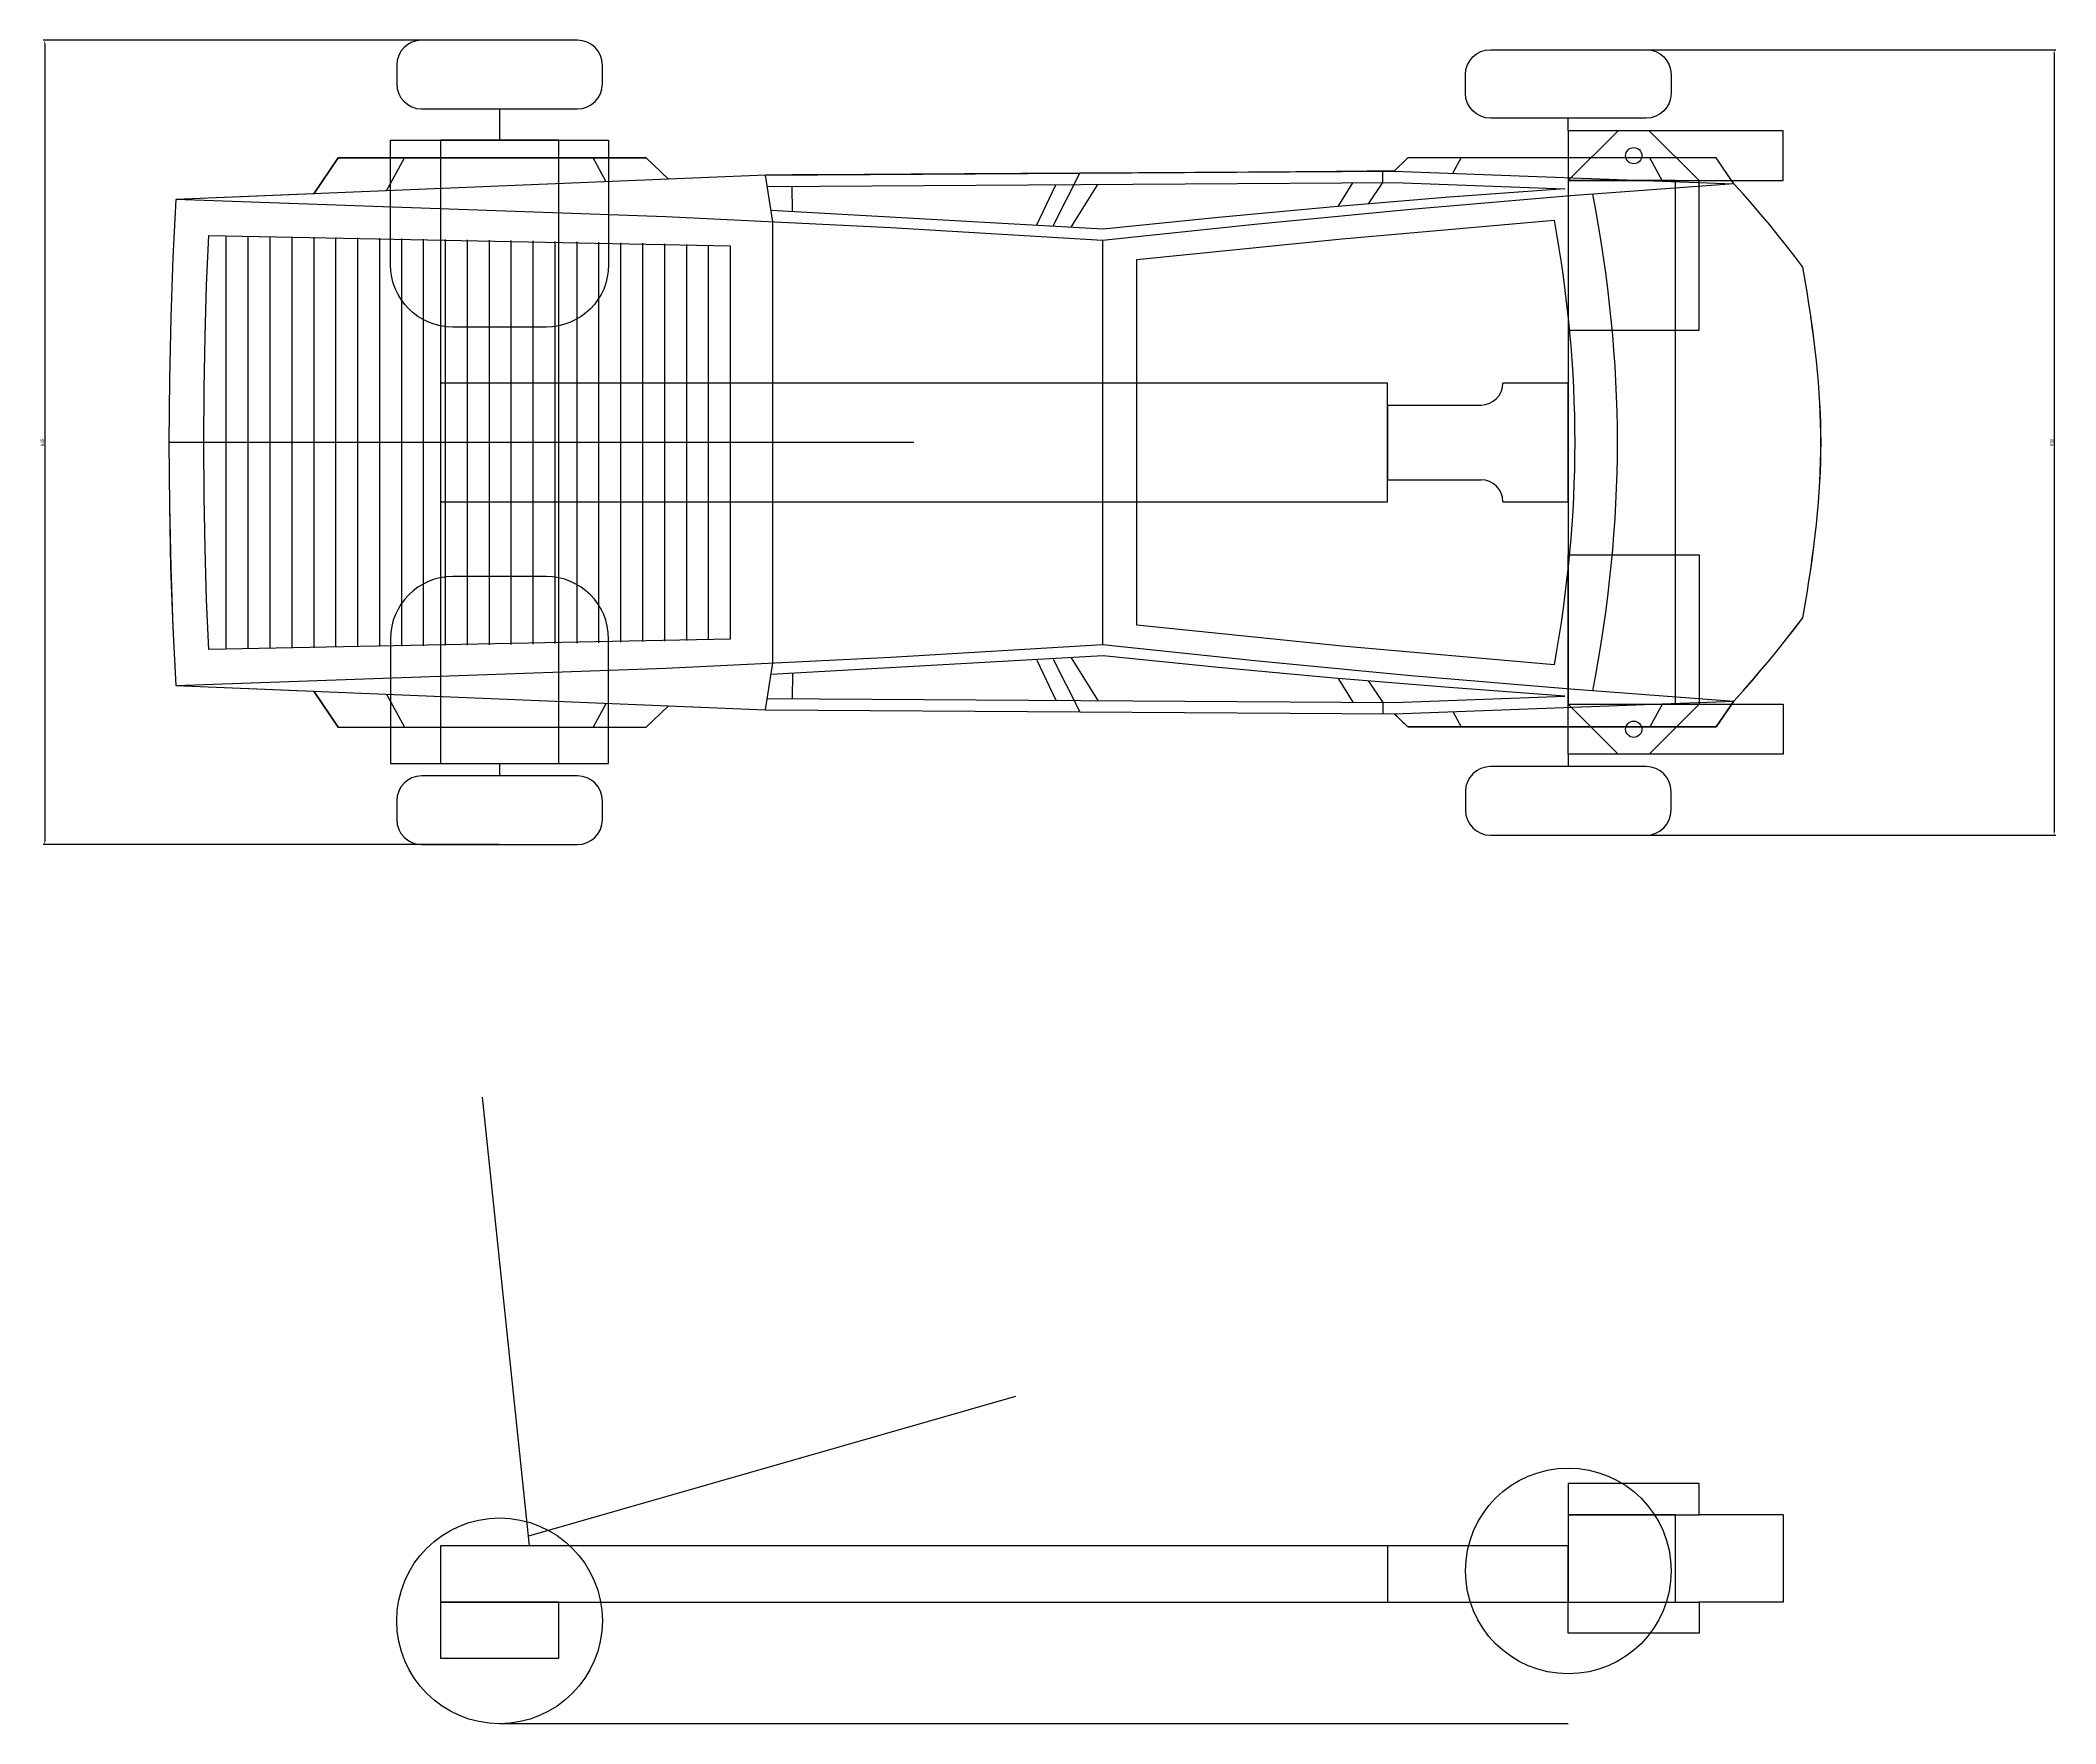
# Model space of a CAD drawing. Header units: millimetres. Extents: x 1207 to 16421, y -1609 to 10563.
# Drawn here: x 6274 to 7891, y 541 to 1891 of the extents above; entities that cross this region are included whole.
import ezdxf

# ---------------------------------------------------------------- set-up
doc = ezdxf.new("R2010")
doc.units = ezdxf.units.MM
doc.layers.add('blueprint import', color=6, linetype='Continuous')
doc.layers.add('simplify body', color=3, linetype='Continuous')
doc.styles.get("Standard").update_dxf_attribs({"font": 'arial.ttf'})
doc.dimstyles.new('ISO-25', dxfattribs={"dimtxt": 2.5, "dimasz": 2.5, "dimexe": 1.25, "dimexo": 0.625, "dimtad": 1, "dimtxsty": 'Standard', "dimcen": 2.5, "dimadec": 0, "dimazin": 0, "dimtfac": 1, "dimtmove": 0, "dimatfit": 3, "dimfxl": 1, "dimarcsym": 0})

# ---------------------------------------------------------------- blocks, each defined once
blk = doc.blocks.new('*D1')
at = {"layer": 'Defpoints', "color": 0}
for p in [(7562.8, 1883.1), (7562.8, 1253.1), (7890.1, 1253.1)]:
    blk.add_point(p, dxfattribs=at)
at = {"layer": 'simplify body', "color": 0, "lineweight": -2}
for p, q in [((7563.4, 1883.1), (7891.4, 1883.1)), ((7890.1, 1880.6), (7890.1, 1255.6)), ((7563.4, 1253.1), (7891.4, 1253.1))]:
    blk.add_line(p, q, dxfattribs=at)
at = {"layer": 'simplify body', "color": 0}
for points in [[(7889.7, 1880.6), (7890.5, 1880.6), (7890.1, 1883.1)], [(7889.7, 1255.6), (7890.5, 1255.6), (7890.1, 1253.1)]]:
    blk.add_solid(points, dxfattribs=at)
at = {"layer": 'simplify body', "color": 0, "insert": (7888.2, 1568.1), "char_height": 2.5, "attachment_point": 5, "rotation": 90}
blk.add_mtext('630', dxfattribs=at)
blk = doc.blocks.new('*D2')
at = {"layer": 'Defpoints', "color": 0}
for p in [(6642.8, 1890.6), (6277.9, 1245.6), (6642.8, 1245.6)]:
    blk.add_point(p, dxfattribs=at)
at = {"layer": 'simplify body', "color": 0, "lineweight": -2}
for p, q in [((6642.2, 1890.6), (6276.7, 1890.6)), ((6277.9, 1888.1), (6277.9, 1248.1)), ((6642.2, 1245.6), (6276.7, 1245.6))]:
    blk.add_line(p, q, dxfattribs=at)
at = {"layer": 'simplify body', "color": 0}
for points in [[(6277.5, 1888.1), (6278.3, 1888.1), (6277.9, 1890.6)], [(6277.5, 1248.1), (6278.3, 1248.1), (6277.9, 1245.6)]]:
    blk.add_solid(points, dxfattribs=at)
at = {"layer": 'simplify body', "color": 0, "insert": (6276, 1568.1), "char_height": 2.5, "attachment_point": 5, "rotation": 90}
blk.add_mtext('645', dxfattribs=at)

msp = doc.modelspace()

# ---------------------------------------------------------------- linework, layer by layer
for p, q in [((6642.819, 1835.596), (6642.819, 1810.596)), ((7500.319, 1818.096), (7500.319, 1828.096)), ((7355.319, 1598.096), (7355.319, 1538.096)), ((7355.319, 1598.096), (7430.319, 1598.096)), ((6975.319, 1568.096), (6377.573, 1568.096)), ((7355.319, 1538.096), (7430.319, 1538.096)), ((6642.819, 1310.596), (6642.819, 1300.596)), ((7500.319, 1318.096), (7500.319, 1308.096)), ((6666.891, 683.058), (6629.053, 1043.058)), ((7056.891, 803.058), (6666.057, 690.988)), ((7605.319, 733.058), (7500.319, 733.058)), ((7500.319, 733.058), (7500.319, 708.058)), ((7605.319, 708.058), (7605.319, 733.058)), ((7500.319, 708.058), (7605.319, 708.058)), ((7672.819, 708.058), (7605.319, 708.058)), ((7672.819, 708.058), (7672.819, 638.058)), ((7355.319, 683.058), (7355.319, 638.058)), ((7500.319, 638.058), (7605.319, 638.058)), ((7500.319, 613.058), (7500.319, 638.058)), ((7605.319, 638.058), (7605.319, 613.058)), ((7672.819, 638.058), (7605.319, 638.058)), ((7605.319, 613.058), (7500.319, 613.058)), ((7500.319, 540.558), (6642.819, 540.558))]:
    msp.add_line(p, q)
for points in [[(6580.319, 1835.596), (6705.319, 1835.596, 0.41421356), (6725.319, 1855.596), (6725.319, 1870.596, 0.41421356), (6705.319, 1890.596), (6580.319, 1890.596, 0.41421356), (6560.319, 1870.596), (6560.319, 1855.596, 0.41421356)], [(7437.819, 1883.096), (7562.819, 1883.096, -0.41421356), (7582.819, 1863.096), (7582.819, 1848.096, -0.41421356), (7562.819, 1828.096), (7437.819, 1828.096, -0.41421356), (7417.819, 1848.096), (7417.819, 1863.096, -0.41421356)], [(6555.319, 1810.596), (6730.319, 1810.596), (6730.319, 1710.596, -0.41421356), (6680.319, 1660.596), (6605.319, 1660.596, -0.41421356), (6555.319, 1710.596)], [(6555.319, 1310.596), (6730.319, 1310.596), (6730.319, 1410.596, 0.41421356), (6680.319, 1460.596), (6605.319, 1460.596, 0.41421356), (6555.319, 1410.596)], [(6580.319, 1245.596), (6705.319, 1245.596, 0.41421356), (6725.319, 1265.596), (6725.319, 1280.596, 0.41421356), (6705.319, 1300.596), (6580.319, 1300.596, 0.41421356), (6560.319, 1280.596), (6560.319, 1265.596, 0.41421356)], [(7437.819, 1253.096), (7562.819, 1253.096, 0.41421356), (7582.819, 1273.096), (7582.819, 1288.096, 0.41421356), (7562.819, 1308.096), (7437.819, 1308.096, 0.41421356), (7417.819, 1288.096), (7417.819, 1273.096, 0.41421356)]]:
    msp.add_lwpolyline(points, format="xyb", close=True)
for points in [[(7500.319, 1658.096), (7605.319, 1658.096), (7605.319, 1778.096), (7565.319, 1818.096), (7540.319, 1818.096), (7500.319, 1778.096)], [(7500.319, 1778.096), (7672.819, 1778.096), (7672.819, 1818.096), (7500.319, 1818.096)], [(6595.319, 1310.596), (6690.319, 1310.596), (6690.319, 1810.596), (6595.319, 1810.596)], [(7500.319, 1358.096), (7586.319, 1358.096), (7586.319, 1778.096), (7500.319, 1778.096)], [(6595.319, 1520.596), (7355.319, 1520.596), (7355.319, 1615.596), (6595.319, 1615.596)], [(7500.319, 1478.096), (7605.319, 1478.096), (7605.319, 1358.096), (7565.319, 1318.096), (7540.319, 1318.096), (7500.319, 1358.096)], [(7500.319, 1358.096), (7672.819, 1358.096), (7672.819, 1318.096), (7500.319, 1318.096)], [(7500.319, 638.058), (7586.319, 638.058), (7586.319, 708.058), (7500.319, 708.058)], [(6595.319, 638.058), (7500.319, 638.058), (7500.319, 683.058), (6595.319, 683.058)], [(6595.319, 593.058), (6690.319, 593.058), (6690.319, 638.058), (6595.319, 638.058)]]:
    msp.add_lwpolyline(points, close=True)
msp.add_lwpolyline([(7447.819, 1520.596), (7500.319, 1520.596), (7500.319, 1615.596), (7447.819, 1615.596)])
for centre, radius in [((7552.819, 1798.096), 6.5), ((7552.819, 1338.096), 6.5), ((7500.319, 663.058), 82.5), ((6642.819, 623.058), 82.5)]:
    msp.add_circle(centre, radius)
for centre, start, end in [((7430.319, 1615.596), 270, 0), ((7430.319, 1520.596), 0, 90)]:
    msp.add_arc(centre, 17.5, start, end)
at = {"layer": 'blueprint import'}
for points in [[(6778.411, 1779.254), (6760.558, 1796.327), (6513.213, 1796.327), (6493.688, 1767.504), (6383.029, 1762.958), (6380.649, 1716.401), (6378.952, 1668.419), (6377.915, 1618.975), (6377.573, 1568.096), (6377.915, 1517.214), (6378.928, 1467.783), (6380.625, 1419.801), (6383.005, 1373.233), (6493.664, 1368.696), (6513.189, 1339.862), (6760.534, 1339.862), (6778.387, 1356.948), (6856.192, 1353.731), (7360.618, 1350.455), (7361.04, 1350.455), (7362.349, 1348.805), (7366.154, 1345.176), (7369.949, 1341.547), (7371.682, 1339.886), (7371.682, 1339.886), (7619.074, 1339.886), (7633.109, 1360.589), (7640.522, 1368.802), (7647.792, 1377.062), (7654.907, 1385.37), (7661.905, 1393.712), (7668.766, 1402.102), (7675.46, 1410.551), (7682.021, 1419.034), (7688.443, 1427.555), (7691.86, 1447.222), (7693.393, 1456.813), (7694.82, 1466.263), (7696.139, 1475.572), (7697.329, 1484.726), (7698.423, 1493.731), (7699.39, 1502.603), (7700.25, 1511.311), (7701.004, 1519.866), (7701.627, 1528.28), (7702.146, 1536.54), (7702.561, 1544.656), (7702.856, 1552.623), (7703.03, 1560.435), (7703.102, 1568.096), (7703.03, 1575.767), (7702.856, 1583.579), (7702.561, 1591.544), (7702.146, 1599.664), (7701.627, 1607.922), (7701.004, 1616.336), (7700.25, 1624.891), (7699.39, 1633.601), (7698.423, 1642.46), (7697.329, 1651.476), (7696.139, 1660.63), (7696.139, 1660.63), (7695.926, 1662.092), (7695.476, 1665.285), (7695.018, 1668.477), (7694.82, 1669.928), (7694.82, 1669.928), (7693.393, 1679.387), (7691.86, 1688.98), (7688.443, 1708.636), (7682.021, 1717.167), (7675.46, 1725.649), (7668.766, 1734.087), (7661.905, 1742.488), (7654.907, 1750.832), (7647.792, 1759.14), (7640.522, 1767.4), (7633.109, 1775.614), (7619.074, 1796.303), (7371.704, 1796.303), (7360.664, 1785.746), (7359.239, 1785.746), (7354.984, 1785.713), (7338.971, 1785.615), (7314.098, 1785.453), (7281.832, 1785.24), (7243.654, 1784.992), (7201.034, 1784.721), (7155.467, 1784.427), (7108.428, 1784.119), (7061.375, 1783.815), (7015.811, 1783.52), (6973.202, 1783.248), (6935.024, 1783), (6902.76, 1782.79), (6877.885, 1782.623), (6861.874, 1782.529), (6856.218, 1782.481), (6856.218, 1782.481), (6778.411, 1779.254)], [(7702.984, 1568.096), (7702.95, 1575.743), (7702.759, 1583.579), (7702.491, 1591.544), (7702.09, 1599.664), (7701.581, 1607.922), (7700.958, 1616.336), (7700.204, 1624.891), (7699.344, 1633.601), (7698.399, 1642.447), (7697.318, 1651.476), (7696.112, 1660.606), (7694.794, 1669.928), (7693.369, 1679.387), (7691.86, 1688.98), (7688.443, 1708.636), (7682.021, 1717.167), (7675.436, 1725.649), (7668.742, 1734.087), (7661.885, 1742.488), (7654.896, 1750.832), (7647.768, 1759.14), (7640.496, 1767.4), (7633.086, 1775.59), (7502.064, 1765.749), (7373.991, 1754.887), (7248.803, 1743.007), (7126.576, 1730.092), (6956.778, 1740.205), (6776.241, 1749.064), (6383.029, 1762.958), (6380.649, 1716.401), (6378.952, 1668.419), (6377.915, 1618.975), (6377.573, 1568.096), (6377.915, 1517.214), (6378.952, 1467.759), (6380.649, 1419.777), (6383.029, 1373.221), (6776.241, 1387.125), (6956.778, 1395.975), (7126.576, 1406.086), (7248.803, 1393.171), (7373.991, 1381.293), (7502.064, 1370.428), (7633.086, 1360.589), (7640.496, 1368.778), (7647.768, 1377.039), (7654.896, 1385.346), (7661.885, 1393.688), (7668.742, 1402.078), (7675.436, 1410.527), (7682.021, 1419.011), (7688.443, 1427.531), (7691.86, 1447.198), (7693.369, 1456.789), (7694.794, 1466.25), (7696.112, 1475.572), (7697.318, 1484.702), (7698.399, 1493.731), (7699.344, 1502.58), (7700.204, 1511.287), (7700.958, 1519.842), (7701.581, 1528.256), (7702.09, 1536.54), (7702.491, 1544.634), (7702.759, 1552.599), (7702.95, 1560.435), (7702.984, 1568.096)], [(7488.903, 1389.8), (7318.856, 1404.706), (7154.016, 1421.426), (7154.016, 1714.75), (7318.856, 1731.472), (7488.903, 1746.38), (7490.907, 1735.018), (7492.793, 1723.683), (7494.534, 1712.396), (7496.161, 1701.106), (7497.658, 1689.864), (7498.991, 1678.657), (7500.227, 1667.463), (7501.322, 1656.306), (7502.288, 1645.183), (7503.127, 1634.094), (7503.832, 1623.006), (7504.421, 1611.964), (7504.871, 1600.948), (7505.188, 1589.978), (7505.39, 1579.031), (7505.459, 1568.096), (7505.39, 1557.149), (7505.188, 1546.2), (7504.871, 1535.23), (7504.421, 1524.214), (7503.832, 1513.172), (7503.127, 1502.108), (7502.288, 1490.995), (7501.322, 1479.861), (7500.227, 1468.715), (7498.991, 1457.532), (7497.658, 1446.314), (7496.161, 1435.072), (7494.534, 1423.806), (7492.793, 1412.495), (7490.907, 1401.16), (7488.903, 1389.8)], [(6827.888, 1410.269), (6409.542, 1401.996), (6407.821, 1441.931), (6406.608, 1482.926), (6405.853, 1524.979), (6405.606, 1568.096), (6405.853, 1611.199), (6406.608, 1653.252), (6407.821, 1694.247), (6409.542, 1734.184), (6827.888, 1725.896), (6827.888, 1410.269)]]:
    msp.add_lwpolyline(points, close=True, dxfattribs=at)
for points in [[(6493.688, 1767.504), (6513.213, 1796.327), (6760.558, 1796.327), (6778.411, 1779.254)], [(6552.214, 1769.932), (6566.556, 1796.327)], [(6728.294, 1777.191), (6717.891, 1796.327)], [(6856.218, 1782.436), (7360.64, 1785.722), (7633.086, 1775.59), (7619.074, 1796.29), (7371.704, 1796.29), (7360.664, 1785.722)], [(7407.679, 1783.978), (7414.373, 1796.29)], [(7575.795, 1777.71), (7565.708, 1796.29)], [(6383.029, 1373.221), (6856.218, 1353.731), (6862.121, 1391.273), (6862.121, 1744.905), (6856.218, 1782.436), (6383.029, 1762.958)], [(7087.065, 1741.782), (7108.428, 1784.095)], [(7340.078, 1759.435), (7351.637, 1776.532), (7351.637, 1785.652)], [(6857.641, 1773.351), (7360.51, 1776.602), (7497.495, 1771.513), (7404.71, 1764.678), (7312.069, 1757.031), (7219.558, 1748.569), (7127.165, 1739.273), (6860.644, 1754.201)], [(6877.768, 1753.367), (6877.638, 1773.481)], [(7073.879, 1742.572), (7089.057, 1774.834)], [(7101.523, 1740.874), (7122.817, 1775.071)], [(7315.712, 1757.348), (7327.542, 1776.378)], [(7519.915, 1369.002), (7522.309, 1381.682), (7524.572, 1394.325), (7526.659, 1406.922), (7528.601, 1419.506), (7530.393, 1432.055), (7532.02, 1444.57), (7533.49, 1457.06), (7534.8, 1469.527), (7535.977, 1481.946), (7536.978, 1494.344), (7537.829, 1506.702), (7538.535, 1519.051), (7539.078, 1531.353), (7539.467, 1543.622), (7539.691, 1555.887), (7539.784, 1568.096), (7539.691, 1580.291), (7539.467, 1592.556), (7539.078, 1604.825), (7538.535, 1617.127), (7537.829, 1629.476), (7536.978, 1641.834), (7535.977, 1654.234), (7534.8, 1666.653), (7533.49, 1679.12), (7532.02, 1691.608), (7530.393, 1704.112), (7528.601, 1716.672), (7526.659, 1729.258), (7524.572, 1741.856), (7522.309, 1754.496), (7519.915, 1767.163)], [(6423.317, 1733.913), (6423.317, 1402.267)], [(6440.921, 1733.591), (6440.921, 1402.608)], [(6458.503, 1733.277), (6458.503, 1402.904)], [(6476.106, 1732.955), (6476.106, 1403.21)], [(6493.688, 1732.664), (6493.688, 1403.503)], [(6511.256, 1732.38), (6511.256, 1403.798)], [(6528.86, 1732.097), (6528.86, 1404.07)], [(6546.441, 1731.813), (6546.441, 1404.365)], [(6564.045, 1731.532), (6564.045, 1404.635)], [(6581.627, 1731.248), (6581.627, 1404.93)], [(6599.219, 1730.953), (6599.219, 1405.225)], [(6616.799, 1730.659), (6616.799, 1405.519)], [(6634.404, 1730.364), (6634.404, 1405.814)], [(6651.984, 1730.045), (6651.984, 1406.131)], [(6669.589, 1729.728), (6669.589, 1406.45)], [(6687.16, 1729.387), (6687.16, 1406.791)], [(6704.766, 1729.043), (6704.766, 1407.135)], [(6722.345, 1728.666), (6722.345, 1407.51)], [(6739.925, 1728.281), (6739.925, 1407.899)], [(6757.53, 1727.866), (6757.53, 1408.323)], [(6775.11, 1727.417), (6775.11, 1408.759)], [(6792.702, 1726.948), (6792.702, 1409.23)], [(6810.284, 1726.439), (6810.284, 1409.726)], [(7126.576, 1730.092), (7126.576, 1406.086)], [(6857.641, 1362.828), (7360.51, 1359.575), (7497.495, 1364.666), (7404.71, 1371.501), (7312.069, 1379.147), (7219.558, 1387.609), (7127.165, 1396.905), (6860.644, 1381.975)], [(7073.879, 1393.595), (7089.057, 1361.343)], [(7087.065, 1394.396), (7108.428, 1352.081)], [(7101.523, 1395.291), (7122.817, 1361.108)], [(6877.768, 1382.835), (6877.638, 1362.698)], [(7315.712, 1378.83), (7327.542, 1359.8)], [(7340.078, 1376.744), (7351.637, 1359.646), (7351.637, 1350.526)], [(6493.688, 1368.672), (6513.213, 1339.85), (6760.558, 1339.85), (6778.411, 1356.924)], [(6552.214, 1366.245), (6566.556, 1339.85)], [(6728.294, 1359.01), (6717.891, 1339.85)], [(6856.218, 1353.731), (7360.64, 1350.455), (7633.086, 1360.589), (7619.074, 1339.886), (7371.704, 1339.886), (7360.664, 1350.455)], [(7575.795, 1358.468), (7565.708, 1339.886)], [(7407.679, 1352.199), (7414.373, 1339.886)]]:
    msp.add_lwpolyline(points, dxfattribs=at)

# ---------------------------------------------------------------- dimensions: what is measured, and where the dimension line sits
at = {"layer": 'simplify body'}
for base, p1, p2, picture, middle in [((6277.902, 1245.596), (6642.819, 1890.596), (6642.819, 1245.596), '*D2', (6276.001, 1568.096)), ((7890.12, 1253.096), (7562.819, 1883.096), (7562.819, 1253.096), '*D1', (7888.217, 1568.096))]:
    dim = msp.add_linear_dim(base=base, p1=p1, p2=p2, angle=90, dimstyle='ISO-25', dxfattribs=at)
    dim.commit()
    dim.dimension.update_dxf_attribs({"geometry": picture, "text_midpoint": middle})

doc.saveas('drawing.dxf')
